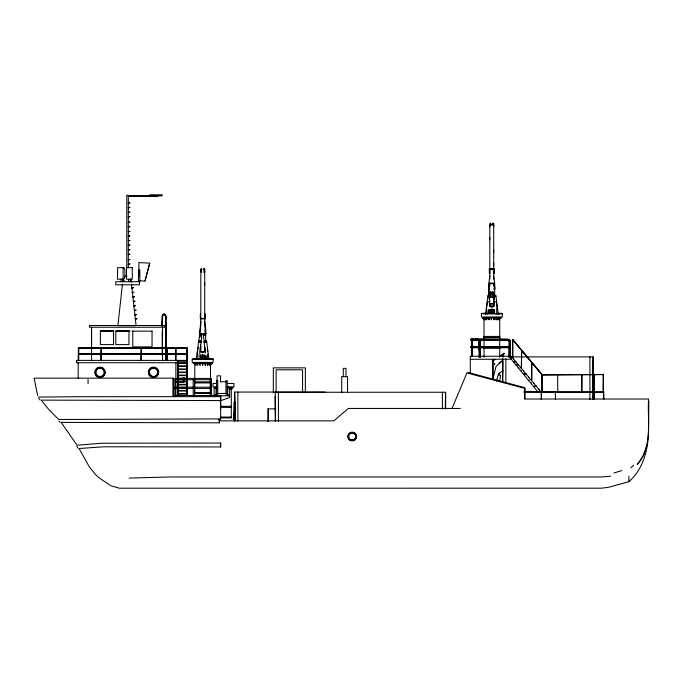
<?xml version="1.0" encoding="UTF-8"?>
<svg xmlns="http://www.w3.org/2000/svg" width="683" height="683" viewBox="0 0 683 683"><rect width="100%" height="100%" fill="white"/><g stroke="black" fill="none" stroke-linecap="round" stroke-linejoin="round"><path stroke-width="1.02" d="M91.565 360.735L91.565 327.242M173.183 395.534L173.141 378.151M173.286 395.534L173.286 378.151L34.15 378.151L37.599 395.534M178.314 360.607L178.314 395.303L178.314 360.607L177.665 360.607M186.664 360.607L186.664 395.303L186.664 360.607L187.313 360.607L187.313 395.303M186.681 360.445L187.057 348.031L187.057 360.445M186.775 348.031L186.775 360.445L186.681 348.031M197.822 354.246L197.822 358.72L193.229 358.72M200.093 356.705L200.093 355.373M200.811 270.886L200.811 269.853M202.731 365.132L202.731 363.339L202.527 365.132M204.712 285.238L204.712 270.835M204.712 269.802L204.712 269.042L203.739 269.042M206.155 357.977L206.155 356.808M216.528 390.403L216.528 388.525M648.85 401.262L648.56 427.498C648.739 447.092 644.308 468.316 628.838 481.694L608.135 487.397L601.339 488.191L119.354 488.208L110.936 485.801L99.914 478.399L95.808 474.916L89.507 467.163L79.057 448.509L103.867 446.793L220.635 446.947L220.635 443.036L101.989 443.224L77.025 445.222L61.18 422.393L219.414 422.82L219.149 418.901L58.67 419.49L48.22 408.844L41.27 400.127L220.635 400.562L220.643 399.051M173.141 395.534L220.635 395.534L220.635 420.856L333.85 420.856L348.321 408.443L460.205 408.443M234.67 392.068L234.67 421.078L234.67 392.068L325.117 392.068M442.388 409.177L442.388 392.255M445.231 408.622L445.581 396.234M445.581 392.255L445.581 408.835L445.581 392.255L275.206 392.255L275.206 421.266M484.016 336.437L484.016 319.081M489.813 279.142L489.813 269.136L493.707 269.136L493.707 273.174M489.813 268.982L489.813 237.428M489.813 227.012L489.813 224.374L490.787 224.383L490.787 225.416L489.813 225.407M490.642 297.703L490.642 294.245L490.232 297.703M490.573 293.895L490.573 292.623M490.898 297.079L490.898 297.583L490.898 291.632M490.898 293.895L490.898 292.623M492.75 297.079L492.75 297.583L492.75 291.632M492.75 293.895L492.75 292.623M492.733 223.606L492.733 224.408L493.707 224.417L493.707 223.606L492.733 223.606L492.733 225.441L493.707 225.45M493.066 297.079L493.066 297.583L493.066 291.632M493.066 293.895L493.066 292.623M493.391 297.703L493.391 294.245L492.981 297.703M489.813 275.787L488.729 284.76L489.813 306.172L493.707 306.172L493.707 301.655L494.603 297.207L494.791 284.76L493.707 275.787M493.707 279.142L493.707 269.136M493.707 268.982L493.707 262.998M493.707 252.59L493.707 225.074M503.012 360.863L502.662 382.54L502.662 358.951M509.219 342.567L509.057 357.26M471.347 346.469L509.8 346.657L470.86 346.657M513.548 361.956L513.548 361.427L515.861 361.427L515.861 361.956L513.548 361.956L513.548 361.427M531.792 380.004L531.758 362.383M541.354 392.29L541.354 399.649L541.354 392.29L555.416 392.29L555.416 399.649M541.935 391.897L541.978 374.822L541.978 391.897M592.759 396.046L592.759 399.137L593.1 396.046M593.1 389.771L593.1 360.863M593.1 356.885L593.1 399.316L593.1 356.885L511.174 356.885M594.381 399.316L594.517 374.352M603.499 392.29L603.499 399.649L603.422 374.352L603.251 391.897M603.704 399.171L603.704 391.811M234.773 402.535L234.491 402.586M234.773 402.048L234.209 402.193L234.209 418.005L234.781 418.005L234.773 402.048L234.32 402.048L234.312 418.005M162.238 326.184L162.58 315.367A1.699 1.699 0 0 1 163.28 314.667M162.332 326.184L162.665 315.418A1.605 1.605 0 0 1 163.698 314.607L165.295 315.264M479.159 357.26L479.082 340.945L478.587 340.365L475.479 340.16M479.423 357.26L479.329 340.834L478.732 340.117L475.479 339.895M479.765 357.26L479.927 342.516L478.92 339.801M480.081 357.269L479.961 340.552M480.269 357.269L480.14 340.467M509.416 357.26L509.586 342.542L508.733 340.117L472.516 339.895M509.766 357.26L509.928 342.516L508.912 339.801L470.689 339.553L471.518 339.553M510.081 357.269L510.252 342.49L509.962 340.552L509.083 339.511L471.142 339.229M524.74 398.906L524.826 388.422L524.16 387.492L475.991 374.566M489.395 268.667L489.421 273.371L489.395 268.667L494.125 268.667L494.108 273.371L494.125 268.667M628.838 481.694L628.906 476.264M234.209 419.208L234.602 402.048L234.32 419.208C234.756 413.07 234.756 406.846 234.073 419.2M234.491 419.217L234.611 411.943M205.651 340.646L205.796 328.813L204.712 321.215M220.635 443.036L220.635 446.947M479.21 350.43L478.988 340.988M200.614 334.055C196.012 342.926 202.561 346.264 201.562 334.388M200.119 334.38L200.58 335.037L201.647 334.636M488.447 296.2L488.635 295.748M234.175 419.208L234.346 412.959M234.525 419.225L234.619 417.142M205.105 318.807L205.131 314.103L205.105 318.807L200.418 318.807L200.401 314.103L200.418 318.807M122.445 284.213L117.877 325.671L136.088 325.671L131.52 284.213M594.381 374.352L594.552 374.694M198.061 349.056L198.505 347.22M205.796 333.321L205.796 333.885L199.726 333.885L200.811 325.569L200.811 269.042L201.784 269.042L201.784 270.075M494.176 283.317L494.176 285.981L494.33 283.249L489.421 283.249L488.729 288.448L488.729 287.885M196.38 358.609L198.659 341.252M199.649 353.948L201.254 341.688M485.511 314.197L487.927 295.816M219.149 418.901L219.414 422.82M200.811 321.215L199.769 332.271M494.603 294.125L493.707 298.573L493.707 306.172M197.404 352.718L197.771 350.883M492.87 379.381L496.046 366.361L502.048 361.153L502.697 358.677M499.64 381.02L500.648 375.129M494.492 364.773L494.834 363.476M496.541 381.14L498.564 373.379L503.123 370.843M503.072 357.235L504.097 353.307L499.777 356.287M499.162 375.718L499.743 373.49M122.53 281.029L123.051 279.091M205.89 341.176C204.456 344.838 202.697 335.216 203.935 334.183M204.55 341.645L204.866 341.184M205.105 365.132L205.105 363.339L205.89 363.339L205.301 365.132L205.694 363.339M493.86 319.704C495.482 314.743 493.442 322.82 493.86 317.902M643.642 455.134L637.282 464.636C652.974 446.537 647.33 420.856 648.534 399.017L524.826 399.017L524.826 388.422L524.16 387.492M643.506 455.313L647.091 445M205.259 330L205.259 332.254L205.318 329.846M494.022 285.725L494.022 283.462L494.022 285.938M452.001 408.443L466.924 372.944L524.826 388.422M210.244 387.645L210.407 387.363M211.303 388.234L211.286 387.346M478.587 340.365L477.502 340.262M472.166 340.16L507.512 340.16L508.989 340.988M509.083 339.511L507.614 339.041L472.67 339.041M211.295 379.517L211.303 378.638L210.415 378.621M207.419 365.132L208.674 363.339L207.419 363.339L207.419 365.132L207.572 363.339M496.174 319.704C499.247 314.001 495.363 323.409 496.174 317.902M494.244 289.43L494.219 288.738M234.32 407.077L234.773 407.23M234.773 407.409L234.32 407.563M234.32 412.669L234.773 412.822M234.773 413.002L234.636 412.976M209.28 363.339L209.177 365.132L210.765 363.339M231.571 387.799L229.983 389.6L231.469 387.799M497.933 319.704C501.903 314.018 496.806 323.383 497.933 317.902M199.188 341.38L199.675 341.065M209.177 365.132L209.177 363.339L211.995 363.339L210.304 365.132M211.995 363.339L210.27 365.132L210.185 363.339M232.672 387.799L230.982 389.6L232.801 387.799L229.983 387.799L229.983 389.6M499.504 319.106L500.75 317.902M211.167 378.758L211.482 378.442L211.482 395.841M228.002 387.141L227.738 387.517L228.395 387.141L229.65 388.396L229.65 397.549L219.832 400.964M630.802 467.855L633.756 465.277M512.771 339.571L542.148 374.754L542.106 391.897L542.148 374.754L512.694 339.639L512.583 357.26L512.583 339.639L541.978 374.822M501.553 355.467L504.054 353.478M498.838 363.322L502.09 360.983M492.861 361.051L495.448 359.258M212.106 358.72L207.589 358.72L206.189 359.309L208.178 358.72M613.966 472.986L621.854 470.544M610.559 476.171L601.339 476.973L169.836 476.982L129.087 478.083M471.526 339.041L472.807 339.041M603.354 374.6L542.046 374.899L603.465 374.489L603.354 374.907L603.422 374.352M234.491 418.005L234.491 401.988L234.952 402.048M149.748 194.783L162.238 194.783M128.327 195.756L162.238 195.825M128.327 196.277L158.114 196.277L158.114 195.756M490.787 224.639L492.733 224.639M489.395 268.923L494.125 268.923M124.895 276.171L126.978 276.171M489.361 283.317L494.39 283.317M489.574 283.616L494.176 283.616M494.022 283.676L489.728 283.462L489.728 285.938M489.813 303.551L493.707 303.551M489.813 304.883L493.707 304.883M497.506 308.101L496.703 308.101L496.703 313.284L501.296 313.284M482.42 313.284L486.936 313.284L486.518 308.101L487.517 301.792L489.463 301.792L489.463 305.89L491.068 307.145L492.674 307.145L494.279 305.89L494.279 301.792L496.234 301.792L497.113 307.282M483.675 313.881L502.014 313.881M482.565 317.902L484.221 319.704M482.42 318.065L501.331 318.065M200.811 318.329L204.712 318.329M200.375 318.509L205.148 318.509M485.092 319.704C481.131 314.018 486.219 323.383 485.092 317.902M486.723 319.704C483.649 314.001 487.534 323.409 486.723 317.902M488.943 319.704C487.329 314.743 489.37 322.82 488.943 317.902M100.273 331.144L114.035 331.144M116.153 331.144L129.924 331.144M132.041 331.144L152.164 331.144M483.726 336.437L500.024 336.437M483.726 337.487L500.024 337.487M475.479 339.041L477.613 339.041M471.381 339.784L472.371 339.784L472.371 356.364L472.32 339.784M472.969 339.895L470.741 339.903L471.552 339.895M505.48 340.262L507.503 340.262M476.666 340.262L470.971 340.16L471.705 340.16M470.715 346.973L509.8 346.973M470.766 347.323L509.8 347.323M471.176 347.587L509.8 347.587M471.526 347.681L509.8 347.681L509.8 346.469M78.297 347.937L187.022 347.937M101.229 348.031L100.947 360.445M175.941 348.031L175.651 360.445M483.726 348.023L500.024 348.023M78.297 348.125L187.022 348.125M197.02 353.538L197.822 353.538M78.297 353.888L187.022 353.888M78.297 354.084L187.022 354.084M192.512 359.309L212.823 359.309M470.28 359.309L510.807 359.198L510.807 356.253L470.28 356.253L470.28 373.063M178.246 361.247L187.313 361.247L187.313 360.393L76.53 360.393L76.53 362.733L177.554 362.733M178.314 362.801L186.664 362.801M178.314 363.33L186.664 363.33M196.337 363.339L193.767 363.339L195.492 365.132L195.458 363.339M197.968 363.339L196.704 363.339L197.805 365.132M200.187 363.339L199.41 363.339L199.991 365.132M178.314 363.518L177.665 363.518L177.665 395.295L177.554 360.393M186.664 363.518L187.313 363.518M193.195 363.493L212.106 363.493M178.314 365.883L186.664 365.883M178.314 366.404L186.664 366.404M178.314 368.957L186.664 368.957M178.314 369.486L186.664 369.486M178.314 372.03L186.664 372.03M178.314 372.559L186.664 372.559M524.587 373.738L526.123 373.738L526.123 374.258L523.81 374.258L523.81 373.738M581.907 374.6L581.694 391.897M178.314 375.112L186.664 375.112M178.314 375.641L186.664 375.641M183.3 377.614L184.043 377.614L184.043 382.002L176.334 382.002L176.334 381.541L183.3 381.541L183.3 379.577M178.314 378.186L186.664 378.186M211.482 378.442L175.01 378.442L175.01 379.697L210.859 379.697M178.314 378.715L186.664 378.715M176.12 379.074L174.874 379.074L174.874 395.841M183.949 379.517L183.488 379.517L183.949 380.499M183.949 380.79L183.488 381.771M178.314 381.268L186.664 381.268M178.314 381.797L186.664 381.797M220.985 381.771L226.713 381.771M194.501 381.865L210.799 381.865M194.501 382.924L210.799 382.924M216.059 383.453L212.994 383.453L212.994 386.86L216.767 386.86M227.456 383.453L233.919 383.453L233.919 386.86L227.072 386.86M178.314 384.341L186.664 384.341M178.314 384.87L186.664 384.87M534.849 386.049L536.394 386.049L536.394 386.569M176.06 387.176L210.851 387.176L210.851 388.422L176.06 388.422M178.314 387.423L186.664 387.423M217.134 387.799L215.546 387.799L217.032 389.6M213.992 387.961L216.767 387.961M228.096 387.961L232.912 387.961M178.314 390.497L186.664 390.497M178.314 391.026L186.664 391.026M523.946 391.777L540.987 391.905L511.183 356.159L511.183 359.07L537.897 391.905M523.946 392.068L537.777 392.068M194.501 392.605L210.799 392.605M194.501 393.451L210.799 393.451M217.749 393.468L225.945 393.468M178.314 393.579L186.664 393.579M178.314 394.1L186.664 394.1M594.065 394.714L594.705 394.714M214.103 394.987L216.016 394.987M227.738 394.987L229.65 394.987M220.344 395.807L229.65 395.807M234.67 396.046L235.02 420.822M275.206 396.234L275.556 421.01M220.336 406.334L231.605 406.334M220.336 407.384L231.605 407.384M268.445 408.869L275.778 408.869M235.558 416.878L234.918 416.878L234.918 418.739L233.296 418.739L233.296 419.234L234.918 419.234M220.336 417.065L231.605 417.065M220.336 417.919L231.605 417.919M473.498 339.041L471.816 339.041M472.397 339.895L473.515 339.895M472.465 340.16L473.507 340.16M472.551 340.262L473.49 340.262M470.903 339.229L471.62 339.229M140.032 280.764L144.924 281.191L149.765 263.143L138.794 262.631L138.99 276.436M164.364 314.274C167.531 315.409 165.431 320.199 166.089 322.496L166.089 360.445M164.338 314.47L165.38 315.213L165.807 317.313L165.704 360.445M467.881 372.448L476.017 374.574M149.679 263.45L145.009 280.884M494.851 295.628L495.346 296.2M60.138 422.282L58.892 421.206M39.494 399.555L40.177 399.965M78.041 448.244L76.846 446.298M200.384 341.184L200.708 341.645M482.65 317.902L484.341 319.704L484.221 317.902M193.895 363.339L195.022 364.534M509.185 339.331L510.141 340.467L510.44 342.482L510.269 357.269L509.151 357.26L509.322 342.559L508.587 340.365M215.649 387.799L216.639 389.003M194.749 363.339L196.337 365.132M165.551 315.128L164.372 314.18A2.143 2.143 0 0 0 163.143 314.411M196.858 363.339L197.968 365.132M203.611 334.636L204.678 335.037L205.131 334.38M199.598 363.339L200.187 365.132M38.957 398.863L38.829 397.079L77.589 396.712L220.635 396.644L220.643 398.172M130.905 279.091L131.699 282.002M489.813 301.655L488.917 297.207L488.729 288.235M200.384 344.992L200.811 347.084M207.35 349.969L207.709 351.805M122.931 279.262L123.222 280.944L124.613 280.944L124.613 281.746M122.479 279.227L122.906 281.746M120.797 279.227L121.224 281.746M495.867 295.816L498.283 314.197M206.599 341.252L208.878 358.609M204.004 341.688L205.472 352.923M494.116 283.257L494.791 288.448L494.791 287.885M205.796 333.885L204.712 325.569L204.712 282.856M165.926 316.383L165.995 317.305M165.645 316.417L165.713 317.313M199.726 333.671L199.795 336.659M199.829 335.396L199.871 337.479M603.704 394.714L603.704 398.957M603.294 374.352L603.294 392.033M594.381 385.186L594.347 399.7M594.065 392.776L594.065 399.171M592.759 360.863L592.759 389.771M589.916 356.885L589.916 399.47M581.805 374.6L581.907 391.897M557.738 391.897L557.67 374.6M538.964 389.122L538.964 389.651M534.08 386.049L534.08 386.569M533.824 382.967L533.824 383.496M531.69 362.383L531.622 380.004M531.511 382.967L531.511 383.496M531.263 379.893L531.263 380.414M528.941 379.893L528.941 380.414M528.693 376.811L528.693 377.34M523.562 370.656L523.562 371.185M521.564 350.234L521.505 367.855M521.249 370.656L521.249 371.185M520.992 367.582L520.992 368.103M518.679 367.582L518.679 368.103M513.292 358.344L513.292 358.874M512.626 339.639L512.754 357.26M505.855 358.951L505.855 383.317M499.725 318.065L499.725 336.437M499.725 337.487L499.725 346.204M499.725 348.023L499.725 357.183M498.974 317.902L498.974 319.704M498.94 317.902L498.94 319.704M498.035 317.902L498.035 319.704M496.328 317.902L496.328 319.704M494.424 309.937L494.424 311.269M494.057 317.902L494.057 319.704M493.707 223.606L493.707 226.594M493.707 250.209L493.707 266.046M493.715 309.937L493.715 312.541M493.066 222.957L493.066 223.947M492.691 309.937L492.691 312.541M491.982 309.937L491.982 312.541M490.787 225.416L490.787 223.606L489.813 223.606L489.813 239.801M490.812 309.937L490.812 312.541M490.573 222.957L490.573 223.947M490.573 291.632L490.573 297.583M490.104 309.937L490.104 312.541M489.813 269.136L489.813 273.174M489.574 283.317L489.574 285.981M489.421 283.249L489.421 285.938M489.079 309.937L489.079 312.541M488.755 317.902L488.755 319.704M488.371 311.371L488.371 312.541M486.561 317.902L486.561 319.704M484.99 317.902L484.99 319.704M484.016 337.487L484.016 346.204M484.016 348.023L484.016 357.183M472.534 339.784L472.534 356.364M472.107 339.784L472.107 356.364M471.808 339.784L471.808 356.364M471.586 356.364L471.501 339.784L471.458 356.364M347.545 392.631L347.545 376.666L341.722 376.666L341.722 392.631M345.982 376.666L345.982 368.376L343.276 368.376L343.276 376.666M305.352 392.827L305.352 367.847L273.328 367.847L273.328 392.827M302.569 392.827L302.569 369.793L276.111 369.793L276.111 392.827M278.399 392.255L278.399 421.266M268.445 408.34L268.445 421.462M267.907 408.34L267.907 421.462M237.863 392.068L237.863 421.078M233.774 418.739L233.774 419.234M231.306 387.961L231.306 406.334M231.306 407.384L231.306 417.065M230.982 387.799L231.025 389.6M230.086 387.799L230.086 389.6M227.738 387.901L227.738 395.807M227.166 380.388L227.166 394.706M225.945 380.388L225.945 394.706M220.566 381.959L220.566 375.829L217.04 375.829L217.04 380.935M220.635 395.534L220.635 408.844M217.749 380.388L217.749 394.706M216.528 380.388L216.528 394.706M216.016 395.807L216.016 387.141L214.103 388.396L214.103 395.807M210.501 363.493L210.501 381.865M210.501 382.924L210.501 392.605M210.227 379.074L210.227 395.841M207.589 354.204L207.589 358.72M205.446 358.72L205.446 355.373L206.155 355.689L206.155 358.72L203.713 358.72L203.713 354.844L204.422 354.964L204.422 358.72M205.301 363.339L205.301 365.132M205.054 348.134L205.054 351.327L203.449 352.582L201.844 352.582L200.247 351.327L200.247 347.22M204.712 269.042L204.712 272.449M204.712 347.084L204.712 351.6L200.811 351.6L200.811 346.99M203.952 268.274L203.952 272.432M201.451 268.274L201.451 272.432M199.726 333.321L199.726 333.885M194.8 363.493L194.8 381.865M194.8 382.924L194.8 392.605M194.45 379.074L194.45 395.841M193.195 379.074L193.195 395.841M177.247 360.393L177.247 361.247M175.847 348.031L175.941 360.445M175.898 362.733L175.898 395.867M175.01 387.176L175.01 388.422M167.301 360.445L166.917 348.031L166.917 360.445M167.207 348.031L167.207 360.445M167.011 348.031L167.011 360.445M165.995 322.496L165.995 360.445M165.798 322.496L165.798 360.445M162.528 327.242L162.528 360.735M162.23 331.221L162.23 354.938M152.983 195.756L152.983 196.277M152.044 331.144L152.044 346.879L132.792 346.879L132.792 331.144M141.466 360.445L141.466 348.031L141.082 360.445M141.372 348.031L141.372 360.445M141.185 348.031L141.185 360.445M139.853 281.755L139.853 270.084L138.444 270.084L138.444 281.755M130.248 279.227L130.248 281.746M128.506 279.227L128.506 281.746M128.327 267.693L128.327 195.329L126.773 195.329L126.773 267.693M123.119 267.676L123.119 279.185M101.041 348.031L101.041 360.445M91.565 330.896L91.565 346.879M88.056 379.475L88.056 383.658M78.656 360.445L78.656 348.031L78.28 360.445M78.562 348.031L78.562 360.445M78.374 348.031L78.374 360.445M78.186 362.733L78.186 378.262M487.91 296.243A1.332 0.888 7.6 0 1 489.387 295.269M489.344 289.532A1.05 0.7 7.6 0 1 489.37 288.602M485.818 313.847A1.332 0.888 7.6 0 1 487.56 313.864M496.225 313.864A1.332 0.888 -7.6 0 1 497.975 313.847M494.398 295.269A1.332 0.888 -7.6 0 1 495.747 295.628A1.332 0.888 -7.6 0 1 495.593 296.644M493.997 288.448A1.05 0.7 -7.6 0 1 494.04 289.763M494.159 286.698A1.05 0.7 -7.6 0 1 494.193 287.628M205.762 340.697A1.332 0.888 -7.6 0 1 206.454 341.952A1.332 0.888 -7.6 0 1 204.43 342.294A1.332 0.888 -7.6 0 1 204.55 340.911M205.148 334.038A1.05 0.7 -7.6 0 1 205.062 335.054A1.05 0.7 -7.6 0 1 203.568 335.063A1.05 0.7 -7.6 0 1 203.773 334.047M204.524 333.287A1.05 0.7 -7.6 0 1 203.56 333.295M200.708 340.911A1.332 0.888 7.6 0 1 200.828 342.294A1.332 0.888 7.6 0 1 198.804 341.952A1.332 0.888 7.6 0 1 199.496 340.697M201.801 334.329A1.05 0.7 7.6 0 1 201.297 335.242A1.05 0.7 7.6 0 1 199.906 334.764A1.05 0.7 7.6 0 1 200.52 333.885M201.698 333.295A1.05 0.7 7.6 0 1 200.734 333.287M164.279 314.282A1.887 1.887 0 0 0 162.409 315.273L162.042 326.184L162.323 315.23A1.981 1.981 0 0 1 164.296 314.189M186.963 348.031L186.963 360.445L186.963 348.031M481.413 313.557L481.413 316.963L502.338 316.963L502.338 313.557L481.413 313.557M488.371 310.176L488.371 313.284L489.079 313.284L489.079 309.851L488.371 310.176M490.104 309.433L490.104 313.284L490.812 313.284L490.812 309.314L490.104 309.433M491.982 309.151L491.982 313.284L492.691 313.284L492.691 309.271L491.982 309.151M492.904 359.309L492.904 379.406L492.904 359.309M493.715 309.442L493.715 313.284L494.424 313.284L494.424 309.732L493.715 309.442M521.607 350.234L521.394 367.855L521.607 350.234M124.912 276.735L123.956 279.185L117.544 279.185L117.544 267.676L123.956 267.676L124.912 270.126L124.912 276.735M200.597 355.006L200.093 355.254L200.093 358.72L200.802 358.72L200.597 355.006M202.535 354.682L201.827 354.801L201.827 358.72L202.535 358.72L202.535 354.682M471.21 339.041L471.979 339.041L471.202 339.041M129.864 202.885L128.284 203.269L129.864 202.885M129.864 207.41L128.284 207.803L129.864 207.41M129.864 212.106L128.284 212.49L129.864 212.106M129.864 216.631L128.284 217.023L129.864 216.631M129.864 222.103L128.284 222.487L129.864 222.103M129.864 226.628L128.284 227.021L129.864 226.628M129.864 231.324L128.284 231.708L129.864 231.324M129.864 235.848L128.284 236.241L129.864 235.848M129.864 240.442L128.284 240.826L129.864 240.442M129.864 244.966L128.284 245.359L129.864 244.966M129.864 249.662L128.284 250.055L129.864 249.662M129.864 254.187L128.284 254.58L129.864 254.187M129.864 259.506L128.284 259.899L129.864 259.506M129.864 264.031L128.284 264.423L129.864 264.031M132.263 267.676L126.492 267.676L126.492 279.185L132.263 279.185L132.263 267.676M139.494 281.695L115.786 281.695L115.786 284.794L139.494 284.794L139.494 281.695M133.381 287.654L131.802 288.047L133.381 287.654M133.783 292.281L132.203 292.674L133.783 292.281M134.5 296.695L132.92 297.079L134.5 296.695M134.935 301.16L133.356 301.553L134.935 301.16M135.593 305.574L134.013 305.958L135.593 305.574M136.002 310.125L134.423 310.509L136.002 310.125M136.6 314.53L135.021 314.914L136.6 314.53M491.495 317.902L491.282 319.704L491.495 317.902M136.959 318.722L135.379 319.115L136.959 318.722M164.671 325.492L89.422 325.492L89.422 327.242L164.671 327.242L164.671 325.492M113.549 330.896L100.384 330.896L100.384 344.599L113.54 344.599L113.54 330.896M128.942 330.896L115.786 330.896L115.786 344.599L128.942 344.599L128.942 330.896M213.113 358.993L192.188 358.993L192.188 362.4L213.113 362.4L213.113 358.993M518.431 364.5L516.109 364.5L516.109 365.029L518.431 365.029L518.431 364.5M603.704 391.675L537.7 391.675L537.7 392.443L603.704 392.443L603.704 391.675M96.021 375.718A5.233 5.233 0 0 0 104.951 374.139A5.233 5.233 0 0 0 99.12 367.198A5.233 5.233 0 0 0 96.021 375.718M149.509 375.718A5.233 5.233 0 0 0 158.439 374.139A5.233 5.233 0 0 0 152.608 367.198A5.233 5.233 0 0 0 149.509 375.718M149.825 375.454A4.824 4.824 0 0 0 158.055 374.002A4.824 4.824 0 0 0 152.685 367.599A4.824 4.824 0 0 0 149.825 375.454M151.242 376.29A4.542 4.542 0 0 0 158.063 372.355A4.542 4.542 0 0 0 151.242 368.419A4.542 4.542 0 0 0 151.242 376.29M151.43 375.966A4.175 4.175 0 0 0 157.696 372.355A4.175 4.175 0 0 0 151.43 368.735A4.175 4.175 0 0 0 151.43 375.966M96.337 375.454A4.824 4.824 0 0 0 104.567 374.002A4.824 4.824 0 0 0 99.197 367.599A4.824 4.824 0 0 0 96.337 375.454M96.551 375.274A4.542 4.542 0 0 0 104.303 373.908A4.542 4.542 0 0 0 99.24 367.872A4.542 4.542 0 0 0 96.551 375.274M96.832 375.035A4.175 4.175 0 0 0 103.953 373.78A4.175 4.175 0 0 0 99.308 368.239A4.175 4.175 0 0 0 96.832 375.035M349.978 440.33A4.414 4.397 -16.9 0 0 356.603 436.514A4.414 4.397 -16.9 0 0 349.986 432.706A4.414 4.397 -16.9 0 0 349.978 440.33M350.191 439.963A3.987 3.978 -16.9 0 0 356.176 436.514A3.987 3.978 -16.9 0 0 350.2 433.073A3.987 3.978 -16.9 0 0 350.191 439.963M350.285 439.801A3.808 3.791 -16.9 0 0 355.988 436.514A3.808 3.791 -16.9 0 0 350.294 433.227A3.808 3.791 -16.9 0 0 350.285 439.801M350.422 439.57A3.535 3.517 -16.9 0 0 355.715 436.514A3.535 3.517 -16.9 0 0 350.43 433.466A3.535 3.517 -16.9 0 0 350.422 439.57"/></g></svg>
